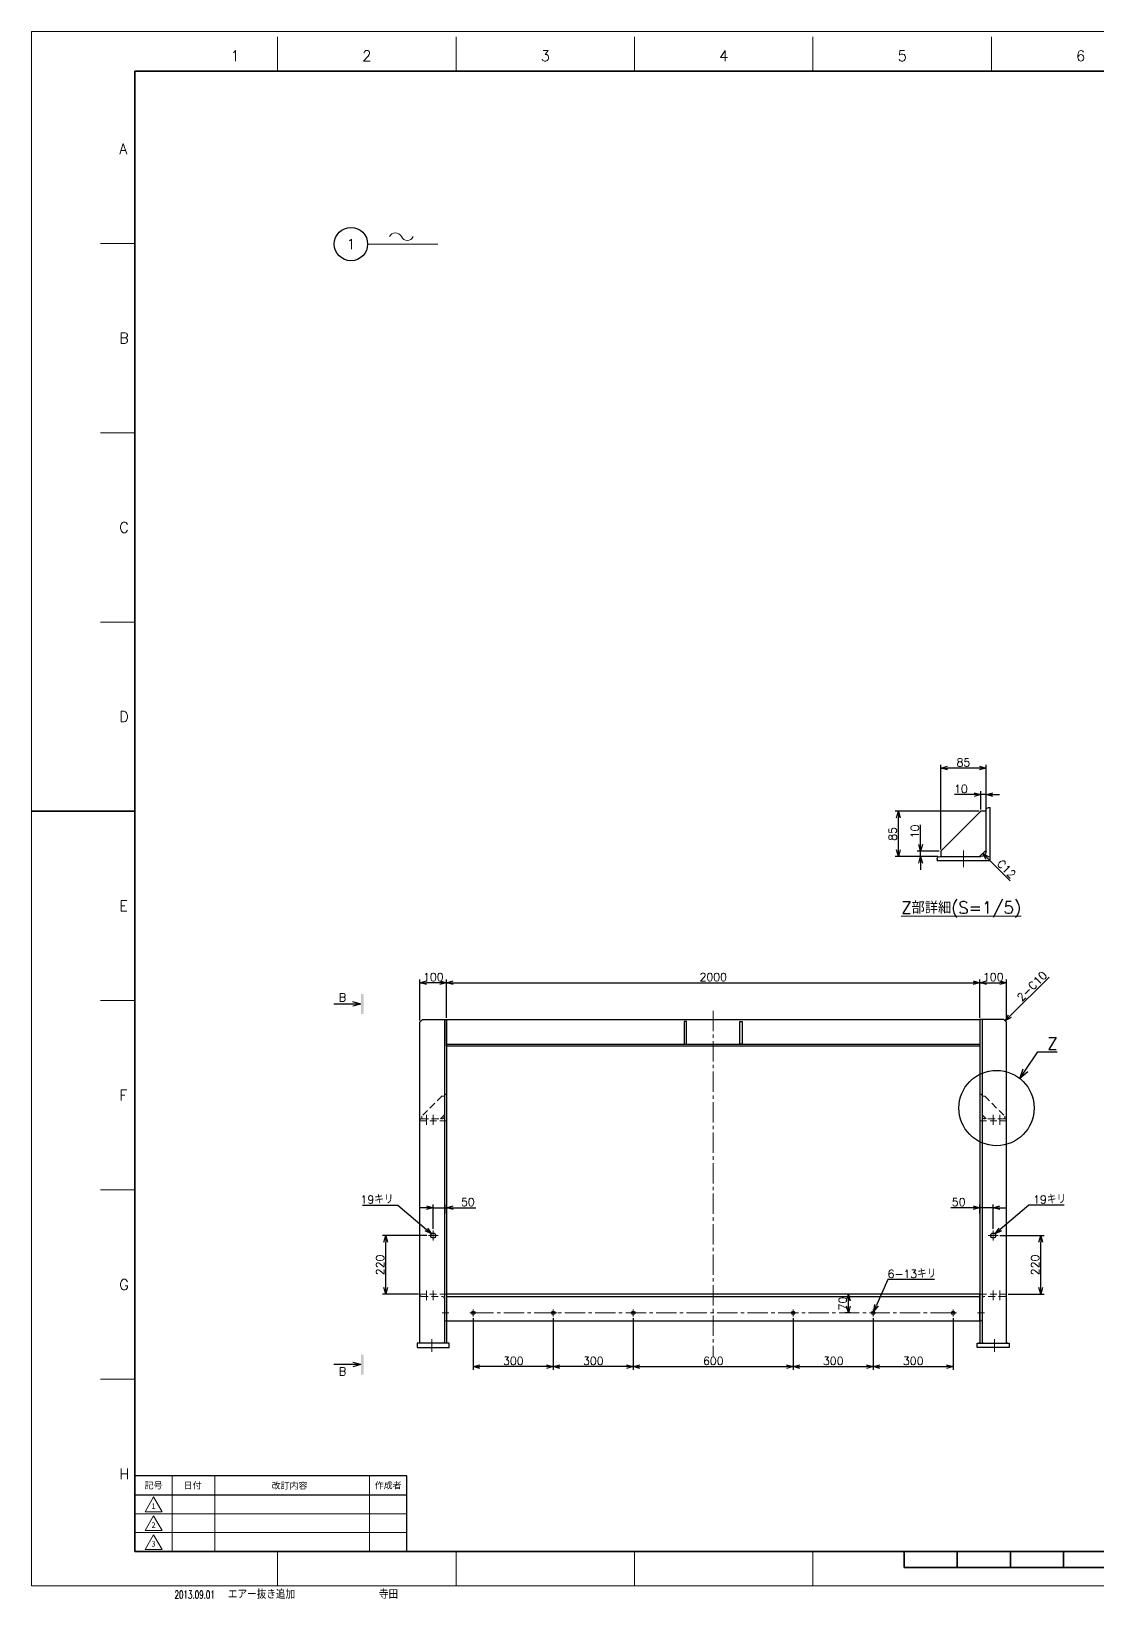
# Model space of a CAD drawing. Header units: millimetres. Extents: x 0 to 17034, y -48 to 5829.
# Drawn here: x 0 to 3999, y -48 to 5829 of the extents above; entities that cross this region are included whole.
import ezdxf
from ezdxf import colors
from ezdxf.entities.mleader import LeaderData, LeaderLine
from ezdxf.enums import TextEntityAlignment as Align
from ezdxf.math import Vec2, Vec3

# ---------------------------------------------------------------- set-up
doc = ezdxf.new("R2010")
doc.units = ezdxf.units.MM
doc.header["$LTSCALE"] = 4
doc.header["$PDMODE"] = 99
doc.header["$PDSIZE"] = 1
doc.linetypes.add('CENTER2', pattern=[28.575, 19.05, -3.175, 3.175, -3.175])
doc.linetypes.add('HIDDEN', pattern=[9.525, 6.35, -3.175])
for name, color, linetype, lineweight in [('04_HIDDEN', 2, 'HIDDEN', 13), ('05_CENTER', 4, 'CENTER2', 13), ('08_DIM', 3, 'Continuous', 13), ('90_FRAME', 5, 'Continuous', 35)]:
    doc.layers.add(name, color=color, linetype=linetype, lineweight=lineweight)
doc.layers.add('91_BLANK', color=5, linetype='Continuous', lineweight=0, plot=False)
doc.styles.add('KSS_TXT', font='txt.shx', dxfattribs={"bigfont": 'extfont2.shx'})
doc.styles.add('MS_G', font='MS Gothic.ttf')
doc.styles.get("Standard").update_dxf_attribs({"font": 'txt.shx', "bigfont": 'extfont2.shx'})
doc.styles.add('表題用', font='MS PGothic.ttf')
doc.dimstyles.new('KSS_DIM', dxfattribs={"dimscale": 10, "dimtxt": 3, "dimasz": 2.5, "dimexe": 1.25, "dimexo": 0.625, "dimtad": 1, "dimdsep": 46, "dimtxsty": 'KSS_TXT', "dimblk": 'OPEN30', "dimcen": 0, "dimazin": 2, "dimtfac": 0.75, "dimtmove": 0, "dimatfit": 3, "dimldrblk": 'OPEN30', "dimfxl": 1.25, "dimtolj": 1, "dimarcsym": 0})
doc.dimstyles.new('KSS_DIM$3', dxfattribs={"dimscale": 10, "dimtxt": 3, "dimasz": 2.5, "dimexe": 1.25, "dimexo": 0.625, "dimtad": 1, "dimtih": 1, "dimtoh": 1, "dimdsep": 46, "dimtxsty": 'KSS_TXT', "dimblk": 'OPEN30', "dimcen": 0, "dimazin": 2, "dimtfac": 0.75, "dimtofl": 0, "dimtmove": 0, "dimatfit": 3, "dimldrblk": 'OPEN30', "dimfxl": 1.25, "dimtolj": 1, "dimarcsym": 0})

# ---------------------------------------------------------------- blocks, each defined once
blk = doc.blocks.new('AM_BALLOON1')
at = {"transparency": 16777216}
blk.add_circle((0, 0), 5, dxfattribs=at)
blk.add_attdef('B_NUMBER', text='', height=3, dxfattribs=at).set_placement((0, 0), align=Align.MIDDLE_CENTER)
blk = doc.blocks.new('_OPEN')
at = {"color": 0, "linetype": 'ByBlock'}
for p, q in [((-1, 0.17), (0, 0)), ((0, 0), (-1, -0.17)), ((0, 0), (-1, 0))]:
    blk.add_line(p, q, dxfattribs=at)
blk = doc.blocks.new('p1ba05')
for centre, start, end in [((-2.95, 0.29), 24.2276, 155.5758), ((0, 1.62), 204.2276, 335.5758)]:
    blk.add_arc(centre, 1.62, start, end)
blk = doc.blocks.new('A$C448B04A9_1')
at = {"color": 0}
for p, q in [((3, 100), (0, 100)), ((0, 0), (0, 100)), ((8, 18), (8, 95)), ((0, 0), (100, 0)), ((95, 8), (18, 8)), ((100, 3), (100, 0))]:
    blk.add_line(p, q, dxfattribs=at)
for centre, radius, start, end in [((3, 95), 5, 0, 90), ((18, 18), 10, 180, 270), ((95, 3), 5, 0, 90)]:
    blk.add_arc(centre, radius, start, end, dxfattribs=at)
blk = doc.blocks.new('_Open30')
at = {"color": 0, "linetype": 'ByBlock', "lineweight": -2}
for p, q in [((-1, 0.27), (0, 0)), ((0, 0), (-1, -0.27)), ((0, 0), (-1, 0))]:
    blk.add_line(p, q, dxfattribs=at)
blk = doc.blocks.new('*D31')
at = {"layer": '08_DIM', "color": 0, "lineweight": -2, "transparency": 16777216}
for p, q in [((3072.8, 1093.4), (3052.2, 1093.4)), ((3064.7, 1048.4), (3064.7, 1068.4)), ((3072.3, 1023.4), (3052.2, 1023.4))]:
    blk.add_line(p, q, dxfattribs=at)
at = {"layer": 'Defpoints', "color": 0, "transparency": 16777216}
for p in [(3064.7, 1093.4), (3079, 1093.4), (3078.6, 1023.4)]:
    blk.add_point(p, dxfattribs=at)
at = {"layer": '08_DIM', "color": 0, "lineweight": -2, "transparency": 16777216, "xscale": 25, "yscale": 25, "zscale": 25}
for p, rotation in [((3064.7, 1093.4), 90), ((3064.7, 1023.4), 270)]:
    blk.add_blockref('_Open30', p, dxfattribs=dict(at, rotation=rotation))
at = {"layer": '08_DIM', "color": 0, "transparency": 16777216, "insert": (3043.4, 1058.4), "char_height": 30, "attachment_point": 5, "rotation": 90, "style": 'KSS_TXT'}
blk.add_mtext('\\A1;70', dxfattribs=at)
blk = doc.blocks.new('*D32')
at = {"layer": '08_DIM', "color": 0, "lineweight": -2, "transparency": 16777216}
for p, q in [((3632.4, 1313.4), (3798.6, 1313.4)), ((3786.1, 1118.4), (3786.1, 1288.4)), ((3664, 1093.4), (3798.6, 1093.4))]:
    blk.add_line(p, q, dxfattribs=at)
at = {"layer": 'Defpoints', "color": 0, "transparency": 16777216}
for p in [(3626.1, 1313.4), (3786.1, 1313.4), (3657.7, 1093.4)]:
    blk.add_point(p, dxfattribs=at)
at = {"layer": '08_DIM', "color": 0, "lineweight": -2, "transparency": 16777216, "xscale": 25, "yscale": 25, "zscale": 25}
for p, rotation in [((3786.1, 1313.4), 90), ((3786.1, 1093.4), 270)]:
    blk.add_blockref('_Open30', p, dxfattribs=dict(at, rotation=rotation))
at = {"layer": '08_DIM', "color": 0, "transparency": 16777216, "insert": (3764.9, 1203.4), "char_height": 30, "attachment_point": 5, "rotation": 90, "style": 'KSS_TXT'}
blk.add_mtext('\\A1;220', dxfattribs=at)
blk = doc.blocks.new('*D33')
at = {"layer": '08_DIM', "color": 0, "lineweight": -2, "transparency": 16777216}
for p, q in [((3532.7, 1417.8), (3448.7, 1417.8)), ((3557.7, 1396.7), (3557.7, 1430.3)), ((3607.7, 1417.8), (3557.7, 1417.8)), ((3607.7, 1338.1), (3607.7, 1430.3)), ((3632.7, 1417.8), (3657.7, 1417.8))]:
    blk.add_line(p, q, dxfattribs=at)
at = {"layer": 'Defpoints', "color": 0, "transparency": 16777216}
for p in [(3557.7, 1417.8), (3557.7, 1390.4), (3607.7, 1331.8)]:
    blk.add_point(p, dxfattribs=at)
at = {"layer": '08_DIM', "color": 0, "lineweight": -2, "transparency": 16777216, "xscale": 25, "yscale": 25, "zscale": 25}
blk.add_blockref('_Open30', (3557.7, 1417.8), dxfattribs=at)
at = {"layer": '08_DIM', "color": 0, "lineweight": -2, "transparency": 16777216, "xscale": 25, "yscale": 25, "zscale": 25, "rotation": 180}
blk.add_blockref('_Open30', (3607.7, 1417.8), dxfattribs=at)
at = {"layer": '08_DIM', "color": 0, "transparency": 16777216, "insert": (3478.2, 1439.1), "char_height": 30, "attachment_point": 5, "style": 'KSS_TXT'}
blk.add_mtext('\\A1;50', dxfattribs=at)
blk = doc.blocks.new('*D36')
at = {"layer": '08_DIM', "color": 0, "lineweight": -2, "transparency": 16777216}
for p, q in [((3740.8, 1427.1), (3633.9, 1335.8)), ((3873.5, 1427.1), (3740.8, 1427.1))]:
    blk.add_line(p, q, dxfattribs=at)
at = {"layer": 'Defpoints', "color": 0, "transparency": 16777216}
for p in [(3600.5, 1307.3), (3614.9, 1319.6)]:
    blk.add_point(p, dxfattribs=at)
at = {"layer": '08_DIM', "color": 0, "lineweight": -2, "transparency": 16777216, "xscale": 25, "yscale": 25, "zscale": 25, "rotation": 220.5138589469916}
blk.add_blockref('_Open30', (3614.9, 1319.6), dxfattribs=at)
at = {"layer": '08_DIM', "color": 0, "transparency": 16777216, "insert": (3819, 1448.4), "char_height": 30, "attachment_point": 5, "style": 'KSS_TXT'}
blk.add_mtext('\\A1;19キリ', dxfattribs=at)
blk = doc.blocks.new('*D37')
at = {"layer": '08_DIM', "color": 0, "lineweight": -2, "transparency": 16777216}
for p, q in [((1483, 1313.4), (1316.8, 1313.4)), ((1329.3, 1118.4), (1329.3, 1288.4)), ((1451.5, 1093.4), (1316.8, 1093.4))]:
    blk.add_line(p, q, dxfattribs=at)
at = {"layer": 'Defpoints', "color": 0, "transparency": 16777216}
for p in [(1329.3, 1313.4), (1489.3, 1313.4), (1457.7, 1093.4)]:
    blk.add_point(p, dxfattribs=at)
at = {"layer": '08_DIM', "color": 0, "lineweight": -2, "transparency": 16777216, "xscale": 25, "yscale": 25, "zscale": 25}
for p, rotation in [((1329.3, 1313.4), 90), ((1329.3, 1093.4), 270)]:
    blk.add_blockref('_Open30', p, dxfattribs=dict(at, rotation=rotation))
at = {"layer": '08_DIM', "color": 0, "transparency": 16777216, "insert": (1308, 1203.4), "char_height": 30, "attachment_point": 5, "rotation": 90, "style": 'KSS_TXT'}
blk.add_mtext('\\A1;220', dxfattribs=at)
blk = doc.blocks.new('*D38')
at = {"layer": '08_DIM', "color": 0, "lineweight": -2, "transparency": 16777216}
for p, q in [((1482.7, 1417.8), (1457.7, 1417.8)), ((1507.7, 1338.1), (1507.7, 1430.3)), ((1507.7, 1417.8), (1557.7, 1417.8)), ((1557.7, 1395.7), (1557.7, 1430.3)), ((1582.7, 1417.8), (1666.7, 1417.8))]:
    blk.add_line(p, q, dxfattribs=at)
at = {"layer": 'Defpoints', "color": 0, "transparency": 16777216}
for p in [(1557.7, 1417.8), (1557.7, 1389.5), (1507.7, 1331.8)]:
    blk.add_point(p, dxfattribs=at)
at = {"layer": '08_DIM', "color": 0, "lineweight": -2, "transparency": 16777216, "xscale": 25, "yscale": 25, "zscale": 25}
blk.add_blockref('_Open30', (1507.7, 1417.8), dxfattribs=at)
at = {"layer": '08_DIM', "color": 0, "lineweight": -2, "transparency": 16777216, "xscale": 25, "yscale": 25, "zscale": 25, "rotation": 180}
blk.add_blockref('_Open30', (1557.7, 1417.8), dxfattribs=at)
at = {"layer": '08_DIM', "color": 0, "transparency": 16777216, "insert": (1637.2, 1439.1), "char_height": 30, "attachment_point": 5, "style": 'KSS_TXT'}
blk.add_mtext('\\A1;50', dxfattribs=at)
blk = doc.blocks.new('*D39')
at = {"layer": '08_DIM', "color": 0, "lineweight": -2, "transparency": 16777216}
for p, q in [((1241.9, 1427.1), (1374.6, 1427.1)), ((1374.6, 1427.1), (1481.5, 1335.8))]:
    blk.add_line(p, q, dxfattribs=at)
at = {"layer": 'Defpoints', "color": 0, "transparency": 16777216}
for p in [(1500.5, 1319.6), (1514.9, 1307.3)]:
    blk.add_point(p, dxfattribs=at)
at = {"layer": '08_DIM', "color": 0, "lineweight": -2, "transparency": 16777216, "xscale": 25, "yscale": 25, "zscale": 25, "rotation": 319.4861410530093}
blk.add_blockref('_Open30', (1500.5, 1319.6), dxfattribs=at)
at = {"layer": '08_DIM', "color": 0, "transparency": 16777216, "insert": (1296.4, 1448.4), "char_height": 30, "attachment_point": 5, "style": 'KSS_TXT'}
blk.add_mtext('\\A1;19キリ', dxfattribs=at)
blk = doc.blocks.new('*D43')
at = {"layer": '08_DIM', "color": 0, "lineweight": -2, "transparency": 16777216}
for p, q in [((3535.9, 2967.2), (3462.1, 2967.2)), ((3560.9, 2910.8), (3560.9, 2979.7)), ((3580.9, 2967.2), (3560.9, 2967.2)), ((3580.9, 2914.8), (3580.9, 2979.7)), ((3605.9, 2967.2), (3630.9, 2967.2))]:
    blk.add_line(p, q, dxfattribs=at)
at = {"layer": 'Defpoints', "color": 0, "transparency": 16777216}
for p in [(3560.9, 2967.2), (3560.9, 2904.6), (3580.9, 2908.6)]:
    blk.add_point(p, dxfattribs=at)
at = {"layer": '08_DIM', "color": 0, "lineweight": -2, "transparency": 16777216, "xscale": 25, "yscale": 25, "zscale": 25}
blk.add_blockref('_Open30', (3560.9, 2967.2), dxfattribs=at)
at = {"layer": '08_DIM', "color": 0, "lineweight": -2, "transparency": 16777216, "xscale": 25, "yscale": 25, "zscale": 25, "rotation": 180}
blk.add_blockref('_Open30', (3580.9, 2967.2), dxfattribs=at)
at = {"layer": '08_DIM', "color": 0, "transparency": 16777216, "insert": (3486.5, 2988.5), "char_height": 30, "attachment_point": 5, "style": 'KSS_TXT'}
blk.add_mtext('\\A1;10', dxfattribs=at)
blk = doc.blocks.new('*D44')
at = {"layer": '08_DIM', "color": 0, "lineweight": -2, "transparency": 16777216}
for p, q in [((3410.9, 2760.8), (3410.9, 3078.9)), ((3555.9, 3066.4), (3435.9, 3066.4)), ((3580.9, 2914.8), (3580.9, 3078.9))]:
    blk.add_line(p, q, dxfattribs=at)
at = {"layer": 'Defpoints', "color": 0, "transparency": 16777216}
for p in [(3410.9, 3066.4), (3580.9, 2908.6), (3410.9, 2754.6)]:
    blk.add_point(p, dxfattribs=at)
at = {"layer": '08_DIM', "color": 0, "lineweight": -2, "transparency": 16777216, "xscale": 25, "yscale": 25, "zscale": 25, "rotation": 180}
blk.add_blockref('_Open30', (3410.9, 3066.4), dxfattribs=at)
at = {"layer": '08_DIM', "color": 0, "lineweight": -2, "transparency": 16777216, "xscale": 25, "yscale": 25, "zscale": 25}
blk.add_blockref('_Open30', (3580.9, 3066.4), dxfattribs=at)
at = {"layer": '08_DIM', "color": 0, "transparency": 16777216, "insert": (3495.9, 3087.6), "char_height": 30, "attachment_point": 5, "style": 'KSS_TXT'}
blk.add_mtext('\\A1;85', dxfattribs=at)
blk = doc.blocks.new('*D45')
at = {"layer": '08_DIM', "color": 0, "lineweight": -2, "transparency": 16777216}
for p, q in [((3335.1, 2779.6), (3335.1, 2853.3)), ((3404.6, 2754.6), (3322.6, 2754.6)), ((3400.6, 2734.6), (3322.6, 2734.6)), ((3335.1, 2734.6), (3335.1, 2754.6)), ((3335.1, 2709.6), (3335.1, 2684.6))]:
    blk.add_line(p, q, dxfattribs=at)
at = {"layer": 'Defpoints', "color": 0, "transparency": 16777216}
for p in [(3335.1, 2754.6), (3406.9, 2734.6), (3410.9, 2754.6)]:
    blk.add_point(p, dxfattribs=at)
at = {"layer": '08_DIM', "color": 0, "lineweight": -2, "transparency": 16777216, "xscale": 25, "yscale": 25, "zscale": 25}
for p, rotation in [((3335.1, 2754.6), 270), ((3335.1, 2734.6), 90)]:
    blk.add_blockref('_Open30', p, dxfattribs=dict(at, rotation=rotation))
at = {"layer": '08_DIM', "color": 0, "transparency": 16777216, "insert": (3313.9, 2828.9), "char_height": 30, "attachment_point": 5, "rotation": 90, "style": 'KSS_TXT'}
blk.add_mtext('\\A1;10', dxfattribs=at)
blk = doc.blocks.new('*D46')
at = {"layer": '08_DIM', "color": 0, "lineweight": -2, "transparency": 16777216}
for p, q in [((3554.6, 2904.6), (3239.5, 2904.6)), ((3252, 2759.6), (3252, 2879.6)), ((3400.6, 2734.6), (3239.5, 2734.6))]:
    blk.add_line(p, q, dxfattribs=at)
at = {"layer": 'Defpoints', "color": 0, "transparency": 16777216}
for p in [(3252, 2904.6), (3560.9, 2904.6), (3406.9, 2734.6)]:
    blk.add_point(p, dxfattribs=at)
at = {"layer": '08_DIM', "color": 0, "lineweight": -2, "transparency": 16777216, "xscale": 25, "yscale": 25, "zscale": 25}
for p, rotation in [((3252, 2904.6), 90), ((3252, 2734.6), 270)]:
    blk.add_blockref('_Open30', p, dxfattribs=dict(at, rotation=rotation))
at = {"layer": '08_DIM', "color": 0, "transparency": 16777216, "insert": (3230.7, 2819.6), "char_height": 30, "attachment_point": 5, "rotation": 90, "style": 'KSS_TXT'}
blk.add_mtext('\\A1;85', dxfattribs=at)
blk = doc.blocks.new('*D47')
at = {"layer": '08_DIM', "color": 0, "lineweight": -2, "transparency": 16777216}
blk.add_line((3586.5, 2728.9), (3671.5, 2643.9), dxfattribs=at)
at = {"layer": 'Defpoints', "color": 0, "transparency": 16777216}
for p in [(3568.9, 2746.6), (3715.8, 2599.6), (3715.8, 2599.6)]:
    blk.add_point(p, dxfattribs=at)
at = {"layer": '08_DIM', "color": 0, "lineweight": -2, "transparency": 16777216, "xscale": 25, "yscale": 25, "zscale": 25, "rotation": 134.9999999999994}
blk.add_blockref('_Open30', (3568.9, 2746.6), dxfattribs=at)
at = {"layer": '08_DIM', "color": 0, "transparency": 16777216, "insert": (3657.3, 2688.1), "char_height": 30, "attachment_point": 5, "rotation": 315, "style": 'KSS_TXT'}
blk.add_mtext('\\A1;C12', dxfattribs=at)
blk = doc.blocks.new('*D70')
at = {"layer": '08_DIM', "color": 0, "lineweight": -2, "transparency": 16777216}
for p, q in [((1457.7, 2119.7), (1457.7, 2274)), ((1532.7, 2261.5), (1482.7, 2261.5)), ((1557.7, 2129.7), (1557.7, 2274))]:
    blk.add_line(p, q, dxfattribs=at)
at = {"layer": 'Defpoints', "color": 0, "transparency": 16777216}
for p in [(1457.7, 2261.5), (1557.7, 2123.4), (1457.7, 2113.4)]:
    blk.add_point(p, dxfattribs=at)
at = {"layer": '08_DIM', "color": 0, "lineweight": -2, "transparency": 16777216, "xscale": 25, "yscale": 25, "zscale": 25, "rotation": 180}
blk.add_blockref('_Open30', (1457.7, 2261.5), dxfattribs=at)
at = {"layer": '08_DIM', "color": 0, "lineweight": -2, "transparency": 16777216, "xscale": 25, "yscale": 25, "zscale": 25}
blk.add_blockref('_Open30', (1557.7, 2261.5), dxfattribs=at)
at = {"layer": '08_DIM', "color": 0, "transparency": 16777216, "insert": (1507.7, 2282.8), "char_height": 30, "attachment_point": 5, "style": 'KSS_TXT'}
blk.add_mtext('\\A1;100', dxfattribs=at)
blk = doc.blocks.new('*D71')
at = {"layer": '08_DIM', "color": 0, "lineweight": -2, "transparency": 16777216}
for p, q in [((1557.7, 2129.7), (1557.7, 2274)), ((1582.7, 2261.5), (3532.7, 2261.5)), ((3557.7, 2129.7), (3557.7, 2274))]:
    blk.add_line(p, q, dxfattribs=at)
at = {"layer": 'Defpoints', "color": 0, "transparency": 16777216}
for p in [(3557.7, 2261.5), (1557.7, 2123.4), (3557.7, 2123.4)]:
    blk.add_point(p, dxfattribs=at)
at = {"layer": '08_DIM', "color": 0, "lineweight": -2, "transparency": 16777216, "xscale": 25, "yscale": 25, "zscale": 25, "rotation": 180}
blk.add_blockref('_Open30', (1557.7, 2261.5), dxfattribs=at)
at = {"layer": '08_DIM', "color": 0, "lineweight": -2, "transparency": 16777216, "xscale": 25, "yscale": 25, "zscale": 25}
blk.add_blockref('_Open30', (3557.7, 2261.5), dxfattribs=at)
at = {"layer": '08_DIM', "color": 0, "transparency": 16777216, "insert": (2557.7, 2282.8), "char_height": 30, "attachment_point": 5, "style": 'KSS_TXT'}
blk.add_mtext('\\A1;2000', dxfattribs=at)
blk = doc.blocks.new('*D72')
at = {"layer": '08_DIM', "color": 0, "lineweight": -2, "transparency": 16777216}
for p, q in [((3557.7, 2129.7), (3557.7, 2274)), ((3582.7, 2261.5), (3632.7, 2261.5)), ((3657.7, 2119.7), (3657.7, 2274))]:
    blk.add_line(p, q, dxfattribs=at)
at = {"layer": 'Defpoints', "color": 0, "transparency": 16777216}
for p in [(3657.7, 2261.5), (3557.7, 2123.4), (3657.7, 2113.4)]:
    blk.add_point(p, dxfattribs=at)
at = {"layer": '08_DIM', "color": 0, "lineweight": -2, "transparency": 16777216, "xscale": 25, "yscale": 25, "zscale": 25, "rotation": 180}
blk.add_blockref('_Open30', (3557.7, 2261.5), dxfattribs=at)
at = {"layer": '08_DIM', "color": 0, "lineweight": -2, "transparency": 16777216, "xscale": 25, "yscale": 25, "zscale": 25}
blk.add_blockref('_Open30', (3657.7, 2261.5), dxfattribs=at)
at = {"layer": '08_DIM', "color": 0, "transparency": 16777216, "insert": (3607.7, 2282.8), "char_height": 30, "attachment_point": 5, "style": 'KSS_TXT'}
blk.add_mtext('\\A1;100', dxfattribs=at)
blk = doc.blocks.new('seca01')
for q in [(-3.5, 0.8), (-10.64, 0), (-3.5, -0.8)]:
    blk.add_line((-0.5, 0), q)
blk.add_solid([(0.5, 3.76), (0.5, -3.76), (-0.5, 3.76), (-0.5, -3.76)])
blk.add_attdef('A', text='', height=3).set_placement((-7.37, 2.5), align=Align.MIDDLE)
blk = doc.blocks.new('*D98')
at = {"layer": '08_DIM', "color": 0, "lineweight": -2, "transparency": 16777216}
blk.add_line((3670.4, 2136.1), (3817, 2282.7), dxfattribs=at)
at = {"layer": 'Defpoints', "color": 0, "transparency": 16777216}
for p in [(3864.3, 2330), (3864.3, 2330), (3652.7, 2118.4)]:
    blk.add_point(p, dxfattribs=at)
at = {"layer": '08_DIM', "color": 0, "lineweight": -2, "transparency": 16777216, "xscale": 25, "yscale": 25, "zscale": 25, "rotation": 225.0000000000006}
blk.add_blockref('_Open30', (3652.7, 2118.4), dxfattribs=at)
at = {"layer": '08_DIM', "color": 0, "transparency": 16777216, "insert": (3752.9, 2248.7), "char_height": 30, "attachment_point": 5, "rotation": 45, "style": 'KSS_TXT'}
blk.add_mtext('\\A1;2-C10', dxfattribs=at)
blk = doc.blocks.new('*D176')
at = {"layer": '08_DIM', "color": 0, "lineweight": -2, "transparency": 16777216}
for p, q in [((2257.7, 1004.3), (2257.7, 809.7)), ((2857.7, 1004.3), (2857.7, 809.7)), ((2282.7, 822.2), (2832.7, 822.2))]:
    blk.add_line(p, q, dxfattribs=at)
at = {"layer": 'Defpoints', "color": 0, "transparency": 16777216}
for p in [(2257.7, 1010.5), (2857.7, 1010.5), (2857.7, 822.2)]:
    blk.add_point(p, dxfattribs=at)
at = {"layer": '08_DIM', "color": 0, "lineweight": -2, "transparency": 16777216, "xscale": 25, "yscale": 25, "zscale": 25, "rotation": 180}
blk.add_blockref('_Open30', (2257.7, 822.2), dxfattribs=at)
at = {"layer": '08_DIM', "color": 0, "lineweight": -2, "transparency": 16777216, "xscale": 25, "yscale": 25, "zscale": 25}
blk.add_blockref('_Open30', (2857.7, 822.2), dxfattribs=at)
at = {"layer": '08_DIM', "color": 0, "transparency": 16777216, "insert": (2557.7, 843.4), "char_height": 30, "attachment_point": 5, "style": 'KSS_TXT'}
blk.add_mtext('\\A1;600', dxfattribs=at)
blk = doc.blocks.new('*D177')
at = {"layer": '08_DIM', "color": 0, "lineweight": -2, "transparency": 16777216}
for p, q in [((2857.7, 1004.3), (2857.7, 809.7)), ((3157.7, 1004.3), (3157.7, 809.7)), ((2882.7, 822.2), (3132.7, 822.2))]:
    blk.add_line(p, q, dxfattribs=at)
at = {"layer": 'Defpoints', "color": 0, "transparency": 16777216}
for p in [(2857.7, 1010.5), (3157.7, 1010.5), (3157.7, 822.2)]:
    blk.add_point(p, dxfattribs=at)
at = {"layer": '08_DIM', "color": 0, "lineweight": -2, "transparency": 16777216, "xscale": 25, "yscale": 25, "zscale": 25, "rotation": 180}
blk.add_blockref('_Open30', (2857.7, 822.2), dxfattribs=at)
at = {"layer": '08_DIM', "color": 0, "lineweight": -2, "transparency": 16777216, "xscale": 25, "yscale": 25, "zscale": 25}
blk.add_blockref('_Open30', (3157.7, 822.2), dxfattribs=at)
at = {"layer": '08_DIM', "color": 0, "transparency": 16777216, "insert": (3007.7, 843.4), "char_height": 30, "attachment_point": 5, "style": 'KSS_TXT'}
blk.add_mtext('\\A1;300', dxfattribs=at)
blk = doc.blocks.new('*D178')
at = {"layer": '08_DIM', "color": 0, "lineweight": -2, "transparency": 16777216}
for p, q in [((3157.7, 1004.3), (3157.7, 809.7)), ((3457.7, 1004.3), (3457.7, 809.7)), ((3182.7, 822.2), (3432.7, 822.2))]:
    blk.add_line(p, q, dxfattribs=at)
at = {"layer": 'Defpoints', "color": 0, "transparency": 16777216}
for p in [(3157.7, 1010.5), (3457.7, 1010.5), (3457.7, 822.2)]:
    blk.add_point(p, dxfattribs=at)
at = {"layer": '08_DIM', "color": 0, "lineweight": -2, "transparency": 16777216, "xscale": 25, "yscale": 25, "zscale": 25, "rotation": 180}
blk.add_blockref('_Open30', (3157.7, 822.2), dxfattribs=at)
at = {"layer": '08_DIM', "color": 0, "lineweight": -2, "transparency": 16777216, "xscale": 25, "yscale": 25, "zscale": 25}
blk.add_blockref('_Open30', (3457.7, 822.2), dxfattribs=at)
at = {"layer": '08_DIM', "color": 0, "transparency": 16777216, "insert": (3307.7, 843.4), "char_height": 30, "attachment_point": 5, "style": 'KSS_TXT'}
blk.add_mtext('\\A1;300', dxfattribs=at)
blk = doc.blocks.new('*D179')
at = {"layer": '08_DIM', "color": 0, "lineweight": -2, "transparency": 16777216}
for p, q in [((1957.7, 1004.3), (1957.7, 809.7)), ((2257.7, 1004.3), (2257.7, 809.7)), ((2232.7, 822.2), (1982.7, 822.2))]:
    blk.add_line(p, q, dxfattribs=at)
at = {"layer": 'Defpoints', "color": 0, "transparency": 16777216}
for p in [(1957.7, 1010.5), (2257.7, 1010.5), (1957.7, 822.2)]:
    blk.add_point(p, dxfattribs=at)
at = {"layer": '08_DIM', "color": 0, "lineweight": -2, "transparency": 16777216, "xscale": 25, "yscale": 25, "zscale": 25, "rotation": 180}
blk.add_blockref('_Open30', (1957.7, 822.2), dxfattribs=at)
at = {"layer": '08_DIM', "color": 0, "lineweight": -2, "transparency": 16777216, "xscale": 25, "yscale": 25, "zscale": 25}
blk.add_blockref('_Open30', (2257.7, 822.2), dxfattribs=at)
at = {"layer": '08_DIM', "color": 0, "transparency": 16777216, "insert": (2107.7, 843.4), "char_height": 30, "attachment_point": 5, "style": 'KSS_TXT'}
blk.add_mtext('\\A1;300', dxfattribs=at)
blk = doc.blocks.new('*D180')
at = {"layer": '08_DIM', "color": 0, "lineweight": -2, "transparency": 16777216}
for p, q in [((1657.7, 1004.3), (1657.7, 809.7)), ((1957.7, 1004.3), (1957.7, 809.7)), ((1932.7, 822.2), (1682.7, 822.2))]:
    blk.add_line(p, q, dxfattribs=at)
at = {"layer": 'Defpoints', "color": 0, "transparency": 16777216}
for p in [(1657.7, 1010.5), (1957.7, 1010.5), (1657.7, 822.2)]:
    blk.add_point(p, dxfattribs=at)
at = {"layer": '08_DIM', "color": 0, "lineweight": -2, "transparency": 16777216, "xscale": 25, "yscale": 25, "zscale": 25, "rotation": 180}
blk.add_blockref('_Open30', (1657.7, 822.2), dxfattribs=at)
at = {"layer": '08_DIM', "color": 0, "lineweight": -2, "transparency": 16777216, "xscale": 25, "yscale": 25, "zscale": 25}
blk.add_blockref('_Open30', (1957.7, 822.2), dxfattribs=at)
at = {"layer": '08_DIM', "color": 0, "transparency": 16777216, "insert": (1807.7, 843.4), "char_height": 30, "attachment_point": 5, "style": 'KSS_TXT'}
blk.add_mtext('\\A1;300', dxfattribs=at)
blk = doc.blocks.new('*D181')
at = {"layer": '08_DIM', "color": 0, "lineweight": -2, "transparency": 16777216}
for p, q in [((3212, 1148.3), (3170.3, 1052.3)), ((3387.5, 1148.3), (3212, 1148.3))]:
    blk.add_line(p, q, dxfattribs=at)
at = {"layer": 'Defpoints', "color": 0, "transparency": 16777216}
for p in [(3155.1, 1017.5), (3160.3, 1029.4)]:
    blk.add_point(p, dxfattribs=at)
at = {"layer": '08_DIM', "color": 0, "lineweight": -2, "transparency": 16777216, "xscale": 25, "yscale": 25, "zscale": 25, "rotation": 246.5067509519402}
blk.add_blockref('_Open30', (3160.3, 1029.4), dxfattribs=at)
at = {"layer": '08_DIM', "color": 0, "transparency": 16777216, "insert": (3302.9, 1169.6), "char_height": 30, "attachment_point": 5, "style": 'KSS_TXT'}
blk.add_mtext('\\A1;6-13キリ', dxfattribs=at)

msp = doc.modelspace()

# ---------------------------------------------------------------- linework, layer by layer
at = {"color": 0}
for p, q in [((1549.702, 2123.428), (1549.702, 909.428)), ((3565.702, 2123.428), (3565.702, 909.428)), ((1557.702, 2031.428), (3557.702, 2031.428)), ((1557.702, 1085.428), (3557.702, 1085.428))]:
    msp.add_line(p, q, dxfattribs=at)
msp.add_lwpolyline([(3580.857, 2758.562), (3580.857, 2904.562), (3560.857, 2904.562), (3410.857, 2754.562), (3410.857, 2734.562), (3556.857, 2734.562)], close=True)
for points in [[(1467.702, 2123.428), (1557.702, 2123.428), (1557.702, 909.428), (1457.702, 909.428), (1457.702, 2113.428)], [(1557.702, 2123.428), (3557.702, 2123.428), (3557.702, 2023.428), (1557.702, 2023.428)], [(2457.702, 2116.428), (2448.702, 2116.428), (2448.702, 2031.428), (2457.702, 2031.428)], [(2657.702, 2116.428), (2666.702, 2116.428), (2666.702, 2031.428), (2657.702, 2031.428)], [(3647.702, 2123.428), (3557.702, 2123.428), (3557.702, 909.428), (3657.702, 909.428), (3657.702, 2113.428)], [(1557.702, 993.428), (3557.702, 993.428), (3557.702, 1093.428), (1557.702, 1093.428)], [(1447.702, 893.428), (1567.702, 893.428), (1567.702, 909.428), (1447.702, 909.428)], [(3667.702, 893.428), (3547.702, 893.428), (3547.702, 909.428), (3667.702, 909.428)]]:
    msp.add_lwpolyline(points, close=True, dxfattribs=at)
at = {"color": 3}
msp.add_circle((3620.074, 1791.735), 141.171, dxfattribs=at)
at = {"color": 0}
for centre, radius in [((1507.702, 1313.428), 9.5), ((3607.702, 1313.428), 9.5), ((1657.702, 1023.428), 6.5), ((1957.702, 1023.428), 6.5), ((2257.702, 1023.428), 6.5), ((2857.702, 1023.428), 6.5), ((3157.702, 1023.428), 6.5), ((3457.702, 1023.428), 6.5)]:
    msp.add_circle(centre, radius, dxfattribs=at)
at = {"layer": '04_HIDDEN'}
for points in [[(1549.702, 1766.428), (1549.702, 1836.428), (1539.702, 1836.428), (1464.702, 1761.428), (1464.702, 1751.428), (1534.702, 1751.428)], [(3565.702, 1766.428), (3565.702, 1836.428), (3575.702, 1836.428), (3650.702, 1761.428), (3650.702, 1751.428), (3580.702, 1751.428)]]:
    msp.add_lwpolyline(points, close=True, dxfattribs=at)
at = {"layer": '05_CENTER'}
for p, q in [((3496.857, 2695.293), (3496.857, 2756.85)), ((2557.702, 2156.707), (2557.702, 860.808)), ((1482.702, 1729.092), (1482.702, 1765.911)), ((1507.702, 1729.092), (1507.702, 1765.911)), ((3607.702, 1729.092), (3607.702, 1765.911)), ((3632.702, 1729.092), (3632.702, 1765.911)), ((1489.293, 1313.428), (1526.112, 1313.428)), ((1507.702, 1295.019), (1507.702, 1331.838)), ((3626.112, 1313.428), (3589.293, 1313.428)), ((3607.702, 1295.019), (3607.702, 1331.838)), ((1482.702, 1070.659), (1482.702, 1107.478)), ((1507.702, 1070.659), (1507.702, 1107.478)), ((3607.702, 1070.659), (3607.702, 1107.478)), ((3632.702, 1070.659), (3632.702, 1107.478)), ((1540.684, 1023.428), (1566.362, 1023.428)), ((1670.612, 1023.428), (1644.792, 1023.428)), ((1657.702, 1010.518), (1657.702, 1036.339)), ((1657.702, 1023.428), (3457.702, 1023.428)), ((1970.612, 1023.428), (1944.792, 1023.428)), ((1957.702, 1010.518), (1957.702, 1036.339)), ((2270.612, 1023.428), (2244.792, 1023.428)), ((2257.702, 1010.518), (2257.702, 1036.339)), ((2844.792, 1023.428), (2870.612, 1023.428)), ((2857.702, 1010.518), (2857.702, 1036.339)), ((3144.792, 1023.428), (3170.612, 1023.428)), ((3157.702, 1010.518), (3157.702, 1036.339)), ((3444.792, 1023.428), (3470.612, 1023.428)), ((3457.702, 1010.518), (3457.702, 1036.339)), ((3574.721, 1023.428), (3549.043, 1023.428)), ((1502.702, 877.373), (1502.702, 925.022)), ((3612.702, 877.373), (3612.702, 925.022))]:
    msp.add_line(p, q, dxfattribs=at)
at = {"layer": '08_DIM'}
msp.add_line((1261.492, 5031.348), (1524.821, 5031.348), dxfattribs=at)
for points in [[(1457.702, 909.428), (1453.702, 909.428), (1457.702, 913.428), (1457.702, 913.428)], [(1549.702, 909.428), (1545.702, 909.428), (1549.702, 913.428), (1549.702, 913.428)], [(1557.702, 909.428), (1561.702, 909.428), (1557.702, 913.428), (1557.702, 913.428)], [(3557.702, 909.428), (3553.702, 909.428), (3557.702, 913.428), (3557.702, 913.428)], [(3565.702, 909.428), (3569.702, 909.428), (3565.702, 913.428), (3565.702, 913.428)], [(3657.702, 909.428), (3661.702, 909.428), (3657.702, 913.428), (3657.702, 913.428)]]:
    msp.add_lwpolyline(points, close=True, dxfattribs=at)
at = {"layer": '90_FRAME', "color": 4, "lineweight": 13}
for p, q in [((923.754, 5679.579), (923.754, 5809.198)), ((1593.088, 5679.579), (1593.088, 5809.198)), ((2262.422, 5679.579), (2262.422, 5809.198)), ((2931.756, 5679.579), (2931.756, 5809.198)), ((3601.09, 5679.579), (3601.09, 5809.198)), ((388.459, 5034.226), (258.84, 5034.226)), ((388.459, 4324.254), (258.84, 4324.254)), ((388.459, 3614.281), (258.84, 3614.281)), ((388.459, 2194.337), (258.84, 2194.337)), ((388.459, 1484.365), (258.84, 1484.365)), ((388.459, 774.393), (258.84, 774.393)), ((923.754, 0), (923.754, 129.04)), ((1593.088, 0), (1593.088, 129.04)), ((2262.422, 0), (2262.422, 129.04)), ((2931.756, 0), (2931.756, 129.04))]:
    msp.add_line(p, q, dxfattribs=at)
at = {"layer": '90_FRAME'}
for p, q in [((0, 2904.309), (388.459, 2904.309)), ((3273.353, 69.215), (3273.353, 129.04)), ((3472.767, 69.215), (3472.767, 129.04)), ((3672.181, 69.215), (3672.181, 129.04)), ((3871.596, 69.215), (3871.596, 129.04)), ((3273.353, 69.215), (5267.496, 69.215))]:
    msp.add_line(p, q, dxfattribs=at)
at = {"layer": '90_FRAME', "color": 0, "lineweight": 13}
for p, q in [((528.459, 129.04), (528.459, 411.897)), ((688.459, 129.04), (688.459, 411.897)), ((1268.459, 129.04), (1268.459, 411.897)), ((388.459, 270.468), (1408.459, 270.468)), ((388.459, 199.754), (1408.459, 199.754))]:
    msp.add_line(p, q, dxfattribs=at)
at = {"layer": '90_FRAME', "color": 0, "lineweight": 25}
msp.add_line((388.459, 341.183), (1408.459, 341.183), dxfattribs=at)
at = {"layer": '90_FRAME'}
msp.add_lwpolyline([(388.459, 129.04), (8152.389, 129.04), (8152.389, 5679.579), (388.459, 5679.579)], close=True, dxfattribs=at)
at = {"layer": '90_FRAME', "color": 0, "lineweight": 25}
msp.add_lwpolyline([(388.459, 129.04), (1408.459, 129.04), (1408.459, 411.897), (388.459, 411.897)], close=True, dxfattribs=at)
at = {"layer": '90_FRAME', "color": 0, "lineweight": 13}
for points in [[(426.638, 277.979), (458.459, 333.095), (490.28, 277.979), (426.638, 277.979)], [(426.638, 207.265), (458.459, 262.381), (490.28, 207.265), (426.638, 207.265)], [(426.638, 136.55), (458.459, 191.667), (490.28, 136.55), (426.638, 136.55)]]:
    msp.add_lwpolyline(points, dxfattribs=at)
at = {"layer": '91_BLANK'}
msp.add_lwpolyline([(0, 0), (8282.009, 0), (8282.009, 5829.198), (0, 5829.198)], close=True, dxfattribs=at)

# ---------------------------------------------------------------- block references
at = {"xscale": -2, "yscale": 2, "zscale": 2}
msp.add_blockref('A$C448B04A9_1', (3596.857, 2718.562), dxfattribs=at)
at = {"xscale": 10, "yscale": 10, "zscale": 10}
msp.add_blockref('seca01', (1240.974, 2181.652), dxfattribs=at).add_auto_attribs({'A': 'B'})
ref = msp.add_blockref('seca01', (1240.974, 829.336), dxfattribs=dict(xscale=10, yscale=10, zscale=10))
ref.add_attrib('A', 'B', dxfattribs={"height": 30}).set_placement((1167.225, 804.006), align=Align.MIDDLE)
at = {"layer": '04_HIDDEN', "xscale": -1}
msp.add_blockref('A$C448B04A9_1', (1557.702, 1743.428), dxfattribs=at)
at = {"layer": '04_HIDDEN'}
msp.add_blockref('A$C448B04A9_1', (3557.702, 1743.428), dxfattribs=at)
at = {"layer": '04_HIDDEN', "rotation": 180}
msp.add_blockref('A$C448B04A9_1', (1557.702, 1093.428), dxfattribs=at)
at = {"layer": '04_HIDDEN', "xscale": -1, "rotation": 180}
msp.add_blockref('A$C448B04A9_1', (3557.702, 1093.428), dxfattribs=at)
at = {"layer": '08_DIM', "xscale": 15, "yscale": 15, "zscale": 15}
msp.add_blockref('p1ba05', (1409.935, 5045.024), dxfattribs=at)

# ---------------------------------------------------------------- texts
at = {"layer": '08_DIM', "style": 'KSS_TXT'}
msp.add_text('%%uZ部詳細(S=1/5)', height=45, dxfattribs=at).set_placement((3262.886, 2520.731))
at = {"layer": '90_FRAME', "color": 0, "lineweight": 13, "style": 'KSS_TXT'}
for s, p in [('1', (763.767, 5705.396)), ('2', (1258.421, 5705.396)), ('3', (1927.755, 5705.396)), ('4', (2597.089, 5705.396)), ('5', (3266.423, 5705.396)), ('6', (3935.757, 5705.396))]:
    msp.add_text(s, height=40, dxfattribs=at).set_placement(p, align=Align.BOTTOM_CENTER)
for s, p in [('A', (329.573, 5389.212)), ('B', (329.573, 4679.24)), ('C', (329.573, 3969.268)), ('D', (329.573, 3259.295)), ('E', (329.573, 2549.323)), ('F', (329.573, 1839.351)), ('G', (329.573, 1129.379)), ('H', (329.573, 419.407))]:
    msp.add_text(s, height=40, dxfattribs=at).set_placement(p, align=Align.MIDDLE_LEFT)
at = {"layer": '90_FRAME', "color": 0, "style": '表題用'}
for s, p in [('記号', (458.459, 376.54)), ('日付', (605.024, 376.54)), ('作成者', (1338.459, 376.54))]:
    msp.add_text(s, height=24, dxfattribs=at).set_placement(p, align=Align.MIDDLE_CENTER)
msp.add_text('改訂内容', height=24, dxfattribs=at).set_placement((968.459, 376.54), align=Align.MIDDLE)
at = {"layer": '90_FRAME', "color": 0, "lineweight": 13, "style": 'MS_G'}
for s, p in [('1', (458.459, 298.754)), ('2', (458.459, 228.04)), ('3', (458.459, 157.325))]:
    msp.add_text(s, height=21.214, dxfattribs=at).set_placement(p, align=Align.MIDDLE)
at = {"layer": '90_FRAME', "color": 3, "lineweight": 13, "width": 0.65}
msp.add_text('2013.09.01', height=30, dxfattribs=at).set_placement((537.419, -47.997))
at = {"layer": '90_FRAME', "color": 3, "lineweight": 13}
for s, p in [('エアー抜き追加', (737.336, -47.997)), ('寺田', (1303.702, -47.997))]:
    msp.add_text(s, height=30, dxfattribs=at).set_placement(p)

# ---------------------------------------------------------------- dimensions: what is measured, and where the dimension line sits
at = {"layer": '08_DIM'}
for base, p1, p2, override, picture, middle in [((3410.857, 3066.37), (3580.857, 2908.562), (3410.857, 2754.562), {"dimlfac": 0.5, "dimarcsym": 1}, '*D44', (3495.857, 3087.64)), ((3560.857, 2967.218), (3580.857, 2908.562), (3560.857, 2904.562), {"dimlfac": 0.5, "dimarcsym": 1}, '*D43', (3486.482, 2988.468)), ((1457.702, 2261.501), (1557.702, 2123.428), (1457.702, 2113.428), {"dimarcsym": 1}, '*D70', (1507.702, 2282.751)), ((3557.702, 2261.501), (1557.702, 2123.428), (3557.702, 2123.428), {"dimarcsym": 1}, '*D71', (2557.702, 2282.751)), ((3657.702, 2261.501), (3557.702, 2123.428), (3657.702, 2113.428), {"dimarcsym": 1}, '*D72', (3607.702, 2282.751)), ((3557.702, 1417.832), (3607.702, 1331.838), (3557.702, 1390.41), {"dimarcsym": 1}, '*D33', (3478.223, 1439.103))]:
    dim = msp.add_linear_dim(base=base, p1=p1, p2=p2, dimstyle='KSS_DIM', override=override, dxfattribs=at)
    dim.commit()
    dim.dimension.update_dxf_attribs({"geometry": picture, "text_midpoint": middle})
for base, p1, p2, angle, override, picture, middle in [((3252.015, 2904.562), (3406.857, 2734.562), (3560.857, 2904.562), 90, {"dimlfac": 0.5, "dimarcsym": 1}, '*D46', (3230.744, 2819.562)), ((3335.106, 2754.562), (3406.857, 2734.562), (3410.857, 2754.562), 90, {"dimlfac": 0.5, "dimarcsym": 1}, '*D45', (3313.856, 2828.937)), ((1557.702, 1417.832), (1507.702, 1331.838), (1557.702, 1389.469), 180, {"dimarcsym": 1}, '*D38', (1637.181, 1439.103)), ((1329.267, 1313.428), (1457.702, 1093.428), (1489.293, 1313.428), 90, {"dimarcsym": 1}, '*D37', (1308.017, 1203.428)), ((3786.138, 1313.428), (3657.702, 1093.428), (3626.112, 1313.428), 90, {"dimarcsym": 1}, '*D32', (3764.888, 1203.428))]:
    dim = msp.add_linear_dim(base=base, p1=p1, p2=p2, angle=angle, dimstyle='KSS_DIM', override=override, dxfattribs=at)
    dim.commit()
    dim.dimension.update_dxf_attribs({"geometry": picture, "text_midpoint": middle})
dim = msp.add_aligned_dim(p1=(3568.857, 2746.562), p2=(3715.777, 2599.643), distance=0, text='C12', dimstyle='KSS_DIM', override={"dimlfac": 0.5, "dimse1": 1, "dimse2": 1, "dimsd2": 1, "dimarcsym": 1}, dxfattribs=at)
dim.commit()
dim.dimension.update_dxf_attribs({"geometry": '*D47', "text_midpoint": (3657.343, 2688.128)})
dim = msp.add_linear_dim(base=(3864.269, 2329.995), p1=(3652.702, 2118.428), p2=(3864.269, 2329.995), angle=45, text='2-C10', dimstyle='KSS_DIM', override={"dimse1": 1, "dimse2": 1, "dimsd2": 1}, dxfattribs=at)
dim.commit()
dim.dimension.update_dxf_attribs({"geometry": '*D98', "text_midpoint": (3767.908, 2233.634), "dimtype": 161})
for p1, p2, picture, middle in [((1514.925, 1307.257), (1500.48, 1319.6), '*D39', (1296.384, 1427.135)), ((3600.48, 1307.257), (3614.925, 1319.6), '*D36', (3819.02, 1427.135))]:
    dim = msp.add_diameter_dim_2p(p1=p1, p2=p2, text='<>キリ', dimstyle='KSS_DIM$3', override={"dimpost": '<>', "dimtix": 1, "dimarcsym": 1}, dxfattribs=at)
    dim.commit()
    dim.dimension.update_dxf_attribs({"geometry": picture, "text_midpoint": middle, "dimtype": 163})
at = {"layer": '08_DIM', "color": 1}
dim = msp.add_diameter_dim_2p(p1=(3155.111, 1017.467), p2=(3160.293, 1029.39), text='6-13キリ', dimstyle='KSS_DIM$3', override={"dimpost": '%%C<>', "dimtxsty": 'KSS_TXT', "dimtfill": 0, "dimtfillclr": 0}, dxfattribs=at)
dim.commit()
dim.dimension.update_dxf_attribs({"geometry": '*D181', "text_midpoint": (3302.853, 1148.342), "dimtype": 163})
dim = msp.add_linear_dim(base=(3064.698, 1093.428), p1=(3078.579, 1023.428), p2=(3079.024, 1093.428), angle=90, dimstyle='KSS_DIM', override={"dimarcsym": 1}, dxfattribs=at)
dim.commit()
dim.dimension.update_dxf_attribs({"geometry": '*D31', "text_midpoint": (3043.448, 1058.428)})
for base, p1, p2, picture, middle in [((1657.702, 822.19), (1957.702, 1010.518), (1657.702, 1010.518), '*D180', (1807.702, 843.44)), ((1957.702, 822.19), (2257.702, 1010.518), (1957.702, 1010.518), '*D179', (2107.702, 843.44))]:
    dim = msp.add_linear_dim(base=base, p1=p1, p2=p2, angle=180, dimstyle='KSS_DIM', dxfattribs=at)
    dim.commit()
    dim.dimension.update_dxf_attribs({"geometry": picture, "text_midpoint": middle})
for base, p1, p2, picture, middle in [((2857.702, 822.19), (2257.702, 1010.518), (2857.702, 1010.518), '*D176', (2557.702, 843.44)), ((3157.702, 822.19), (2857.702, 1010.518), (3157.702, 1010.518), '*D177', (3007.702, 843.44)), ((3457.702, 822.19), (3157.702, 1010.518), (3457.702, 1010.518), '*D178', (3307.702, 843.44))]:
    dim = msp.add_linear_dim(base=base, p1=p1, p2=p2, dimstyle='KSS_DIM', dxfattribs=at)
    dim.commit()
    dim.dimension.update_dxf_attribs({"geometry": picture, "text_midpoint": middle})

# ---------------------------------------------------------------- leaders
at = {"layer": '08_DIM'}
ml = msp.add_multileader_block('Standard', dxfattribs=at)
ml.set_content('AM_BALLOON1', color=256, scale=12.5)
ml.set_attribute('B_NUMBER', '1', width=0)
ml.set_leader_properties(color=256, linetype='ByLayer', lineweight=-1)
ml.set_arrow_properties(name='OPEN')
ml.build(insert=Vec2(0, 0))
ml.multileader.update_dxf_attribs({"leader_type": 0, "has_dogleg": 0, "text_right_attachment_type": 6, "dogleg_length": 0, "arrow_head_size": 25, "scale": 2.5, "block_connection_type": 1})
ctx = ml.context
ctx.base_point, ctx.scale, ctx.char_height, ctx.arrow_head_size, ctx.landing_gap_size, ctx.plane_origin = Vec3(1198.904, 5031.429), 2.5, 50, 25, 25, Vec3(1198.904, 5031.429)
ctx.right_attachment, ctx.attachment_type = 6, 1
notes = []
notes.append((ctx, [(0, (0, 0, 0), (0, 0), (1, 0), 1, [])]))
ctx.block.insert = Vec3(1198.904, 5031.429)
ml = msp.add_multileader_mtext('Standard', dxfattribs=at)
ml.set_content('Z', color=256)
ml.set_leader_properties()
ml.set_arrow_properties(name='OPEN30')
ml.build(insert=Vec2(0, 0))
ml.multileader.update_dxf_attribs({"text_left_attachment_type": 6, "text_right_attachment_type": 6, "dogleg_length": 0.36, "arrow_head_size": 37.5, "scale": 15})
ctx = ml.context
ctx.base_point, ctx.scale, ctx.char_height, ctx.arrow_head_size, ctx.landing_gap_size, ctx.plane_origin = Vec3(3780.436, 2002.62), 15, 45, 37.5, 30, Vec3(3677.447, 1889.581)
ctx.left_attachment, ctx.right_attachment = 6, 6
notes.append((ctx, [(0, (1, 1, 0), (3775.036, 2002.62), (1, 0), 5.4, [(0, [(3707.891, 1902.267)], 0, [])])]))
ctx.mtext.insert, ctx.mtext.flow_direction = Vec3(3810.436, 2056.62), 5
for ctx, leaders in notes:
    for number, flags, end, landing, length, lines in leaders:
        leader = LeaderData()
        leader.index, (leader.has_last_leader_line, leader.has_dogleg_vector, leader.attachment_direction) = number, flags
        leader.last_leader_point, leader.dogleg_vector, leader.dogleg_length = Vec3(end), Vec3(landing), length
        for number, points, colour, breaks in lines:
            line = LeaderLine()
            line.index, line.vertices, line.color, line.breaks = number, Vec3.list(points), colors.encode_raw_color(colour), breaks
            leader.lines.append(line)
        ctx.leaders.append(leader)

doc.saveas('drawing.dxf')
